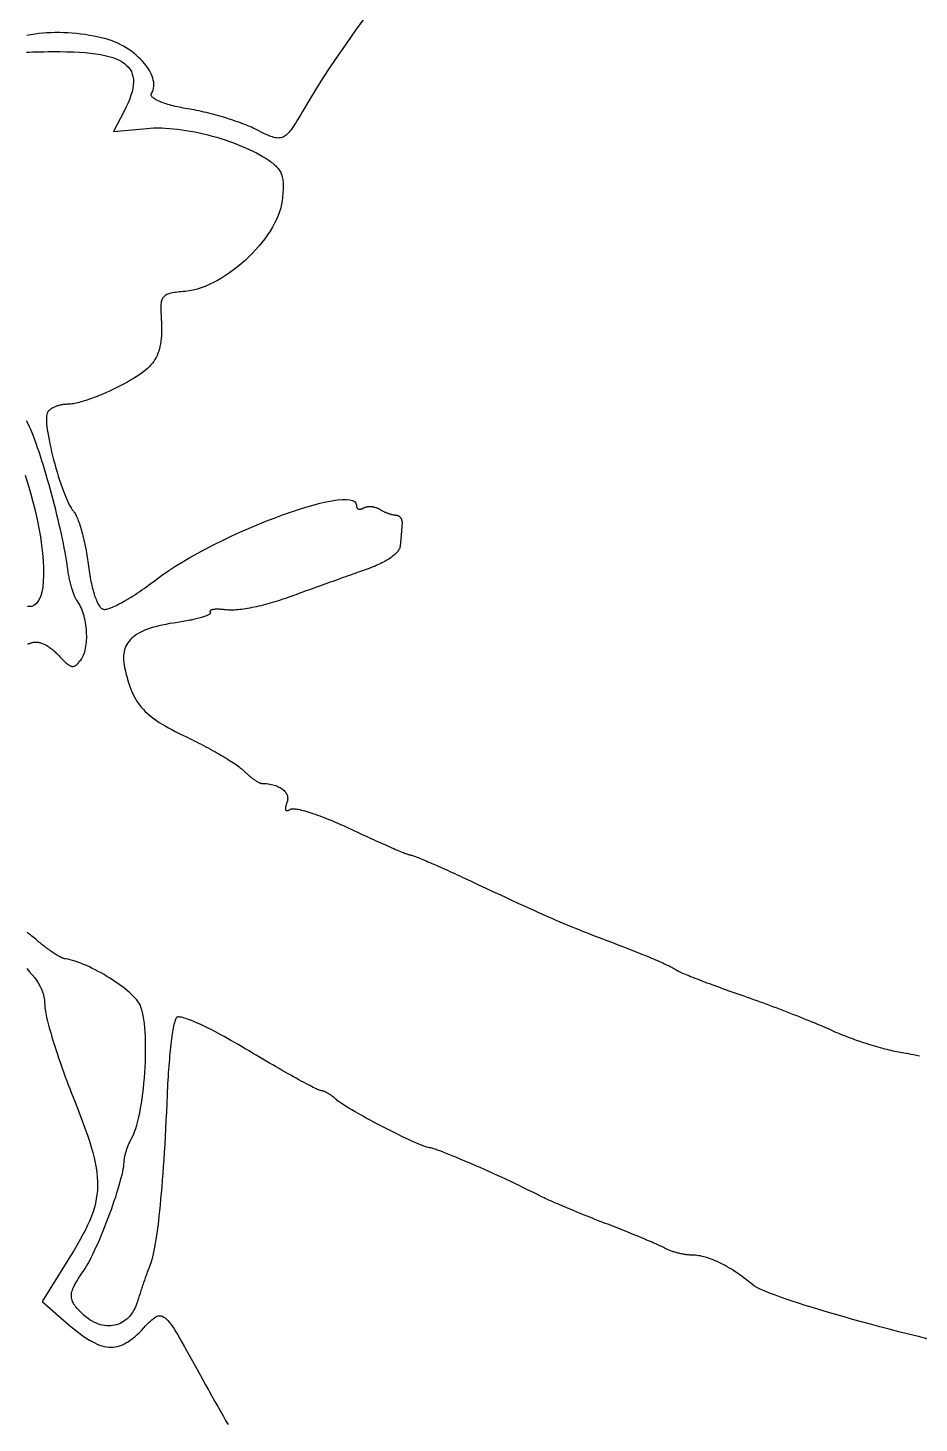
# Model space of a CAD drawing. Extents: x -25 to 25, y -25 to 25.
# Drawn here: x -8.24 to -2.65, y 0.68 to 9.42 of the extents above; entities that cross this region are included whole.
import ezdxf

# ---------------------------------------------------------------- set-up
doc = ezdxf.new("R2010")
doc.units = 0
for name, color, linetype in [('CUT', 1, 'CONTINUOUS'), ('MYON', 7, 'CONTINUOUS'), ('YOUMU', 7, 'CONTINUOUS')]:
    doc.layers.add(name, color=color, linetype=linetype)

msp = doc.modelspace()

# ---------------------------------------------------------------- linework, layer by layer
at = {"layer": 'CUT'}
msp.add_circle((0, 0), 25, dxfattribs=at)
at = {"layer": 'MYON'}
for points in [[(-6.1257, 9.4876), (-6.1834, 9.4079), (-6.2387, 9.3296), (-6.2916, 9.2531), (-6.342, 9.1783), (-6.3898, 9.1053), (-6.4349, 9.0343), (-6.4773, 8.9653), (-6.5169, 8.8985), (-6.5274, 8.8804), (-6.5374, 8.8634), (-6.5469, 8.8476), (-6.5558, 8.8329), (-6.5644, 8.8193), (-6.5726, 8.8068), (-6.5805, 8.7953), (-6.5881, 8.7849), (-6.5955, 8.7755), (-6.6027, 8.767), (-6.6098, 8.7596), (-6.6168, 8.7531), (-6.6239, 8.7476), (-6.6309, 8.743), (-6.6381, 8.7392), (-6.6454, 8.7364), (-6.6529, 8.7344), (-6.6606, 8.7333), (-6.6686, 8.733), (-6.677, 8.7334), (-6.6858, 8.7347), (-6.695, 8.7367), (-6.7047, 8.7395), (-6.7149, 8.7429), (-6.7258, 8.7471), (-6.7372, 8.752), (-6.7494, 8.7575), (-6.7624, 8.7637), (-6.7761, 8.7704), (-6.7907, 8.7778), (-6.8062, 8.7858), (-6.8157, 8.7906), (-6.8257, 8.7954), (-6.8363, 8.8002), (-6.8475, 8.8051), (-6.8591, 8.8101), (-6.8713, 8.815), (-6.8838, 8.8199), (-6.8968, 8.8249), (-6.9101, 8.8298), (-6.9238, 8.8347), (-6.9378, 8.8396), (-6.9521, 8.8444), (-6.9666, 8.8492), (-6.9814, 8.8539), (-6.9963, 8.8586), (-7.0115, 8.8631), (-7.0267, 8.8676), (-7.0421, 8.872), (-7.0575, 8.8763), (-7.073, 8.8805), (-7.0885, 8.8845), (-7.104, 8.8885), (-7.1194, 8.8922), (-7.1347, 8.8959), (-7.15, 8.8993), (-7.1651, 8.9026), (-7.18, 8.9057), (-7.1947, 8.9087), (-7.2092, 8.9114), (-7.2234, 8.9139), (-7.2374, 8.9163), (-7.251, 8.9185), (-7.2644, 8.9209), (-7.2775, 8.9234), (-7.2903, 8.926), (-7.3027, 8.9287), (-7.3149, 8.9315), (-7.3267, 8.9344), (-7.3381, 8.9374), (-7.3491, 8.9404), (-7.3598, 8.9435), (-7.37, 8.9466), (-7.3798, 8.9499), (-7.3891, 8.9531), (-7.398, 8.9564), (-7.4064, 8.9597), (-7.4143, 8.9631), (-7.4217, 8.9665), (-7.4286, 8.9698), (-7.4349, 8.9732), (-7.4407, 8.9766), (-7.4459, 8.98), (-7.4505, 8.9833), (-7.4545, 8.9867), (-7.4579, 8.99), (-7.4606, 8.9933), (-7.4627, 8.9965), (-7.4642, 8.9997), (-7.4649, 9.0028), (-7.4649, 9.0059), (-7.4643, 9.0089), (-7.4628, 9.0118), (-7.4571, 9.0225), (-7.4529, 9.0337), (-7.45, 9.0453), (-7.4484, 9.0573), (-7.4482, 9.0696), (-7.4492, 9.0823), (-7.4515, 9.0952), (-7.4549, 9.1083), (-7.4595, 9.1216), (-7.4652, 9.135), (-7.472, 9.1484), (-7.4797, 9.1619), (-7.4885, 9.1753), (-7.4982, 9.1887), (-7.5088, 9.202), (-7.5203, 9.215), (-7.5325, 9.2279), (-7.5456, 9.2405), (-7.5594, 9.2528), (-7.5739, 9.2648), (-7.589, 9.2763), (-7.6048, 9.2875), (-7.6211, 9.2981), (-7.6379, 9.3081), (-7.6553, 9.3176), (-7.6731, 9.3265), (-7.6913, 9.3346), (-7.7099, 9.3421), (-7.7288, 9.3488), (-7.7479, 9.3546), (-7.7674, 9.3596), (-7.7955, 9.3658), (-7.8234, 9.3714), (-7.8511, 9.3764), (-7.8787, 9.3807), (-7.9061, 9.3844), (-7.9333, 9.3875), (-7.9604, 9.3899), (-7.9872, 9.3918), (-8.0139, 9.393), (-8.0403, 9.3935), (-8.0666, 9.3935), (-8.0927, 9.3928), (-8.1187, 9.3915), (-8.1444, 9.3895), (-8.1699, 9.387), (-8.1953, 9.3838), (-8.2204, 9.3799), (-8.2454, 9.3755)], [(-8.2547, 6.6208), (-8.2373, 6.5656), (-8.221, 6.5098), (-8.2059, 6.4538), (-8.1921, 6.3979), (-8.1797, 6.3424), (-8.1688, 6.2876), (-8.1595, 6.234), (-8.1518, 6.1819), (-8.1459, 6.1315), (-8.1417, 6.0833), (-8.1395, 6.0376), (-8.1393, 5.9947), (-8.1411, 5.955), (-8.1451, 5.9188), (-8.1513, 5.8864), (-8.1598, 5.8583), (-8.1708, 5.8347), (-8.1842, 5.816), (-8.2003, 5.8026), (-8.2041, 5.8005), (-8.2082, 5.7989), (-8.2128, 5.7977), (-8.2176, 5.7969), (-8.2228, 5.7965), (-8.2283, 5.7965), (-8.234, 5.7969), (-8.2401, 5.7976)], [(-8.2454, 3.5281), (-8.2267, 3.5082), (-8.21, 3.489), (-8.1952, 3.4703), (-8.1822, 3.4522), (-8.1709, 3.4345), (-8.1612, 3.4171), (-8.153, 3.4), (-8.1463, 3.3832), (-8.141, 3.3665), (-8.1371, 3.3498), (-8.1343, 3.3332), (-8.1327, 3.3165), (-8.1322, 3.2997), (-8.132, 3.292), (-8.1312, 3.283), (-8.1299, 3.273), (-8.1282, 3.2618), (-8.126, 3.2496), (-8.1233, 3.2364), (-8.1202, 3.2222), (-8.1166, 3.2071), (-8.1127, 3.1911), (-8.1083, 3.1743), (-8.1035, 3.1567), (-8.0984, 3.1383), (-8.0929, 3.1192), (-8.0871, 3.0994), (-8.0809, 3.079), (-8.0744, 3.0581), (-8.0675, 3.0365), (-8.0604, 3.0145), (-8.053, 2.992), (-8.0453, 2.9691), (-8.0374, 2.9458), (-8.0292, 2.9222), (-8.0207, 2.8983), (-8.0121, 2.8741), (-8.0032, 2.8498), (-7.9942, 2.8252), (-7.985, 2.8006), (-7.9756, 2.7759), (-7.966, 2.7511), (-7.9563, 2.7263), (-7.9465, 2.7016), (-7.9274, 2.6535), (-7.9097, 2.6079), (-7.8932, 2.5644), (-7.8781, 2.523), (-7.8643, 2.4836), (-7.8518, 2.4459), (-7.8407, 2.4099), (-7.831, 2.3755), (-7.8225, 2.3424), (-7.8155, 2.3106), (-7.8098, 2.28), (-7.8055, 2.2503), (-7.8025, 2.2214), (-7.801, 2.1933), (-7.8008, 2.1657), (-7.8021, 2.1386), (-7.8047, 2.1118), (-7.8088, 2.0851), (-7.8143, 2.0585), (-7.8211, 2.0317), (-7.8295, 2.0047), (-7.8392, 1.9773), (-7.8504, 1.9494), (-7.8631, 1.9209), (-7.8772, 1.8915), (-7.8927, 1.8612), (-7.9098, 1.8298), (-7.9283, 1.7973), (-7.9482, 1.7633), (-7.9697, 1.7279), (-7.9927, 1.6909), (-8.1489, 1.4414), (-7.9786, 1.2949), (-7.9587, 1.278), (-7.9394, 1.2623), (-7.9207, 1.2476), (-7.9025, 1.234), (-7.8849, 1.2215), (-7.8678, 1.2101), (-7.8512, 1.1998), (-7.8349, 1.1906), (-7.8191, 1.1825), (-7.8037, 1.1755), (-7.7886, 1.1695), (-7.7739, 1.1646), (-7.7594, 1.1609), (-7.7451, 1.1582), (-7.7311, 1.1565), (-7.7173, 1.156), (-7.7036, 1.1565), (-7.69, 1.1582), (-7.6765, 1.1609), (-7.6631, 1.1646), (-7.6498, 1.1695), (-7.6364, 1.1754), (-7.623, 1.1824), (-7.6095, 1.1904), (-7.5959, 1.1996), (-7.5822, 1.2098), (-7.5684, 1.221), (-7.5543, 1.2334), (-7.5401, 1.2468), (-7.5255, 1.2612), (-7.5107, 1.2767), (-7.4996, 1.2887), (-7.4891, 1.2998), (-7.4792, 1.3099), (-7.4699, 1.3192), (-7.461, 1.3274), (-7.4526, 1.3346), (-7.4445, 1.3407), (-7.4367, 1.3457), (-7.4291, 1.3495), (-7.4217, 1.3521), (-7.4143, 1.3534), (-7.407, 1.3534), (-7.3997, 1.352), (-7.3923, 1.3492), (-7.3847, 1.3449), (-7.3768, 1.3391), (-7.3687, 1.3318), (-7.3603, 1.3228), (-7.3514, 1.3122), (-7.3421, 1.2999), (-7.3322, 1.2859), (-7.3217, 1.2701), (-7.3106, 1.2524), (-7.2987, 1.2328), (-7.286, 1.2113), (-7.2725, 1.1879), (-7.258, 1.1624), (-7.2425, 1.1348), (-7.2261, 1.1051), (-7.2084, 1.0732), (-7.1897, 1.0391), (-7.1671, 0.9982), (-7.1453, 0.9588), (-7.1243, 0.9209), (-7.1041, 0.8846), (-7.0846, 0.8498), (-7.0659, 0.8164), (-7.048, 0.7845), (-7.0307, 0.754), (-7.0142, 0.7249), (-6.9983, 0.6972), (-6.9831, 0.6708)]]:
    msp.add_lwpolyline(points, dxfattribs=at)
at = {"layer": 'YOUMU'}
for points in [[(-8.246, 9.2709), (-8.2267, 9.2719), (-8.2061, 9.2726), (-8.1841, 9.2732), (-8.1607, 9.2737), (-8.1357, 9.274), (-8.1091, 9.2743), (-8.0808, 9.2745), (-8.0359, 9.2745), (-7.9933, 9.2739), (-7.9529, 9.2726), (-7.9146, 9.2706), (-7.8785, 9.2679), (-7.8446, 9.2646), (-7.8127, 9.2605), (-7.783, 9.2557), (-7.7554, 9.2501), (-7.7298, 9.2437), (-7.7063, 9.2366), (-7.6848, 9.2286), (-7.6653, 9.2198), (-7.6478, 9.2102), (-7.6322, 9.1997), (-7.6186, 9.1884), (-7.6069, 9.1762), (-7.5972, 9.163), (-7.5893, 9.149), (-7.5832, 9.134), (-7.579, 9.118), (-7.5767, 9.1011), (-7.5761, 9.0831), (-7.5773, 9.0642), (-7.5803, 9.0443), (-7.5851, 9.0233), (-7.5915, 9.0012), (-7.5997, 8.9781), (-7.6095, 8.9539), (-7.621, 8.9286), (-7.6342, 8.9021), (-7.7009, 8.7731), (-7.4925, 8.7935), (-7.4708, 8.7952), (-7.4482, 8.7963), (-7.4249, 8.7966), (-7.4008, 8.7962), (-7.3762, 8.7952), (-7.351, 8.7935), (-7.3252, 8.7912), (-7.299, 8.7882), (-7.2725, 8.7847), (-7.2456, 8.7806), (-7.2185, 8.776), (-7.1912, 8.7708), (-7.1638, 8.7651), (-7.1363, 8.7588), (-7.1089, 8.7521), (-7.0815, 8.7449), (-7.0543, 8.7373), (-7.0273, 8.7292), (-7.0006, 8.7207), (-6.9742, 8.7117), (-6.9483, 8.7024), (-6.9228, 8.6928), (-6.8979, 8.6827), (-6.8735, 8.6724), (-6.8499, 8.6617), (-6.8269, 8.6507), (-6.8048, 8.6394), (-6.7835, 8.6279), (-6.7632, 8.6161), (-6.7439, 8.6041), (-6.7256, 8.5919), (-6.7176, 8.5861), (-6.71, 8.5805), (-6.7028, 8.5749), (-6.696, 8.5694), (-6.6897, 8.5639), (-6.6838, 8.5584), (-6.6782, 8.5528), (-6.6731, 8.5471), (-6.6683, 8.5414), (-6.6639, 8.5356), (-6.6599, 8.5296), (-6.6563, 8.5234), (-6.653, 8.5171), (-6.65, 8.5105), (-6.6474, 8.5037), (-6.645, 8.4966), (-6.6431, 8.4892), (-6.6414, 8.4816), (-6.64, 8.4735), (-6.6389, 8.4651), (-6.6381, 8.4563), (-6.6376, 8.4471), (-6.6373, 8.4375), (-6.6373, 8.4273), (-6.6375, 8.4167), (-6.638, 8.4056), (-6.6388, 8.3939), (-6.6397, 8.3816), (-6.6409, 8.3688), (-6.6423, 8.3553), (-6.6438, 8.3412), (-6.6474, 8.3181), (-6.6528, 8.2947), (-6.66, 8.2709), (-6.6689, 8.2469), (-6.6793, 8.2227), (-6.6912, 8.1984), (-6.7046, 8.174), (-6.7194, 8.1497), (-6.7354, 8.1255), (-6.7526, 8.1015), (-6.7709, 8.0777), (-6.7903, 8.0543), (-6.8106, 8.0313), (-6.8318, 8.0088), (-6.8538, 7.9868), (-6.8765, 7.9655), (-6.8999, 7.9448), (-6.9238, 7.925), (-6.9482, 7.906), (-6.9731, 7.888), (-6.9982, 7.8709), (-7.0236, 7.855), (-7.0491, 7.8402), (-7.0748, 7.8266), (-7.1004, 7.8143), (-7.126, 7.8034), (-7.1514, 7.794), (-7.1766, 7.786), (-7.2015, 7.7797), (-7.226, 7.7751), (-7.25, 7.7722), (-7.2639, 7.771), (-7.277, 7.7698), (-7.2892, 7.7685), (-7.3007, 7.7672), (-7.3114, 7.7658), (-7.3214, 7.7642), (-7.3307, 7.7626), (-7.3393, 7.7608), (-7.3473, 7.7588), (-7.3546, 7.7566), (-7.3613, 7.7542), (-7.3674, 7.7515), (-7.3729, 7.7486), (-7.378, 7.7454), (-7.3824, 7.7418), (-7.3864, 7.738), (-7.39, 7.7337), (-7.393, 7.7291), (-7.3957, 7.7241), (-7.3979, 7.7187), (-7.3998, 7.7128), (-7.4013, 7.7064), (-7.4025, 7.6996), (-7.4034, 7.6922), (-7.404, 7.6843), (-7.4043, 7.6759), (-7.4044, 7.6668), (-7.4043, 7.6572), (-7.404, 7.6469), (-7.4035, 7.6359), (-7.4029, 7.6243), (-7.4016, 7.6001), (-7.4007, 7.577), (-7.4001, 7.555), (-7.4, 7.534), (-7.4004, 7.514), (-7.4012, 7.495), (-7.4025, 7.4768), (-7.4043, 7.4595), (-7.4066, 7.443), (-7.4096, 7.4272), (-7.4132, 7.4122), (-7.4174, 7.3977), (-7.4222, 7.3839), (-7.4278, 7.3706), (-7.4341, 7.3579), (-7.4411, 7.3455), (-7.4489, 7.3336), (-7.4576, 7.322), (-7.467, 7.3108), (-7.4774, 7.2997), (-7.4886, 7.2889), (-7.5007, 7.2783), (-7.5138, 7.2677), (-7.5278, 7.2572), (-7.5429, 7.2467), (-7.559, 7.2362), (-7.5761, 7.2256), (-7.5944, 7.2148), (-7.6137, 7.2038), (-7.6342, 7.1927), (-7.6559, 7.1812), (-7.6678, 7.175), (-7.68, 7.1689), (-7.6922, 7.1629), (-7.7045, 7.157), (-7.7169, 7.1512), (-7.7294, 7.1455), (-7.7418, 7.1399), (-7.7543, 7.1344), (-7.7668, 7.1291), (-7.7792, 7.124), (-7.7915, 7.119), (-7.8037, 7.1141), (-7.8159, 7.1095), (-7.8278, 7.105), (-7.8397, 7.1007), (-7.8513, 7.0966), (-7.8627, 7.0927), (-7.8739, 7.089), (-7.8848, 7.0856), (-7.8955, 7.0823), (-7.9058, 7.0793), (-7.9159, 7.0766), (-7.9255, 7.0741), (-7.9348, 7.0719), (-7.9437, 7.0699), (-7.9522, 7.0682), (-7.9602, 7.0668), (-7.9678, 7.0657), (-7.9749, 7.0649), (-7.9814, 7.0644), (-7.9875, 7.0643), (-7.9932, 7.0642), (-7.9989, 7.064), (-8.0046, 7.0636), (-8.0103, 7.0631), (-8.0159, 7.0624), (-8.0215, 7.0616), (-8.027, 7.0607), (-8.0325, 7.0596), (-8.0378, 7.0584), (-8.0431, 7.0571), (-8.0482, 7.0556), (-8.0533, 7.0541), (-8.0582, 7.0524), (-8.0631, 7.0507), (-8.0677, 7.0488), (-8.0723, 7.0468), (-8.0767, 7.0448), (-8.0809, 7.0426), (-8.0849, 7.0404), (-8.0888, 7.0381), (-8.0925, 7.0357), (-8.096, 7.0332), (-8.0992, 7.0307), (-8.1023, 7.0281), (-8.1051, 7.0254), (-8.1077, 7.0227), (-8.11, 7.0199), (-8.1121, 7.017), (-8.114, 7.0142), (-8.1155, 7.0112), (-8.1168, 7.0083), (-8.1192, 6.9996), (-8.1207, 6.9887), (-8.1214, 6.9757), (-8.1212, 6.9609), (-8.1202, 6.9444), (-8.1185, 6.9262), (-8.1161, 6.9066), (-8.1131, 6.8858), (-8.1094, 6.8638), (-8.1051, 6.8408), (-8.1003, 6.8169), (-8.095, 6.7924), (-8.0893, 6.7673), (-8.0831, 6.7419), (-8.0765, 6.7162), (-8.0696, 6.6904), (-8.0624, 6.6646), (-8.0549, 6.6391), (-8.0472, 6.6139), (-8.0393, 6.5893), (-8.0313, 6.5653), (-8.0232, 6.5421), (-8.015, 6.5198), (-8.0068, 6.4987), (-7.9986, 6.4788), (-7.9905, 6.4603), (-7.9825, 6.4434), (-7.9746, 6.4281), (-7.9669, 6.4148), (-7.9594, 6.4034), (-7.9522, 6.3942), (-7.9489, 6.3901), (-7.9457, 6.3855), (-7.9423, 6.3801), (-7.939, 6.3742), (-7.9356, 6.3676), (-7.9322, 6.3605), (-7.9288, 6.3529), (-7.9254, 6.3447), (-7.922, 6.336), (-7.9186, 6.3268), (-7.9152, 6.3172), (-7.9119, 6.3071), (-7.9085, 6.2967), (-7.9052, 6.2858), (-7.9019, 6.2746), (-7.8987, 6.263), (-7.8956, 6.2512), (-7.8925, 6.239), (-7.8894, 6.2265), (-7.8865, 6.2139), (-7.8836, 6.2009), (-7.8808, 6.1878), (-7.8781, 6.1745), (-7.8754, 6.1611), (-7.8729, 6.1475), (-7.8705, 6.1339), (-7.8683, 6.1201), (-7.8661, 6.1063), (-7.8641, 6.0924), (-7.8622, 6.0785), (-7.8605, 6.0646), (-7.8586, 6.0497), (-7.8566, 6.035), (-7.8545, 6.0206), (-7.8523, 6.0065), (-7.85, 5.9927), (-7.8476, 5.9792), (-7.8451, 5.9661), (-7.8426, 5.9533), (-7.8399, 5.9409), (-7.8371, 5.9288), (-7.8343, 5.9171), (-7.8314, 5.9058), (-7.8285, 5.8949), (-7.8254, 5.8844), (-7.8223, 5.8743), (-7.8192, 5.8647), (-7.816, 5.8555), (-7.8127, 5.8468), (-7.8094, 5.8385), (-7.806, 5.8308), (-7.8027, 5.8235), (-7.7992, 5.8167), (-7.7958, 5.8105), (-7.7923, 5.8048), (-7.7888, 5.7996), (-7.7852, 5.795), (-7.7817, 5.7909), (-7.7781, 5.7874), (-7.7745, 5.7845), (-7.771, 5.7822), (-7.7674, 5.7806), (-7.7638, 5.7796), (-7.7594, 5.7792), (-7.7544, 5.7794), (-7.7488, 5.7801), (-7.7425, 5.7814), (-7.7357, 5.7832), (-7.7283, 5.7855), (-7.7203, 5.7883), (-7.7118, 5.7916), (-7.7028, 5.7954), (-7.6933, 5.7997), (-7.6833, 5.8044), (-7.673, 5.8095), (-7.6622, 5.8151), (-7.651, 5.8211), (-7.6395, 5.8275), (-7.6276, 5.8342), (-7.6154, 5.8414), (-7.6029, 5.8489), (-7.5901, 5.8567), (-7.5771, 5.8649), (-7.5638, 5.8735), (-7.5504, 5.8823), (-7.5368, 5.8914), (-7.523, 5.9008), (-7.5091, 5.9105), (-7.4951, 5.9204), (-7.481, 5.9306), (-7.4668, 5.941), (-7.4526, 5.9517), (-7.4384, 5.9625), (-7.4005, 5.9906), (-7.3597, 6.0188), (-7.3163, 6.0471), (-7.2705, 6.0753), (-7.2227, 6.1034), (-7.1732, 6.1311), (-7.1221, 6.1585), (-7.0699, 6.1854), (-7.0167, 6.2118), (-6.9628, 6.2374), (-6.9086, 6.2622), (-6.8543, 6.2862), (-6.8002, 6.3091), (-6.7465, 6.331), (-6.6937, 6.3516), (-6.6418, 6.3709), (-6.5913, 6.3888), (-6.5423, 6.4052), (-6.4952, 6.4199), (-6.4503, 6.4329), (-6.4078, 6.444), (-6.3681, 6.4533), (-6.3313, 6.4604), (-6.2978, 6.4655), (-6.2678, 6.4682), (-6.2417, 6.4686), (-6.2197, 6.4666), (-6.2022, 6.4619), (-6.1892, 6.4546), (-6.1813, 6.4445), (-6.1786, 6.4316), (-6.1785, 6.4293), (-6.1783, 6.427), (-6.178, 6.4249), (-6.1776, 6.4229), (-6.1771, 6.421), (-6.1764, 6.4193), (-6.1757, 6.4176), (-6.1748, 6.4161), (-6.1739, 6.4146), (-6.1728, 6.4133), (-6.1717, 6.4121), (-6.1704, 6.411), (-6.1691, 6.4101), (-6.1677, 6.4092), (-6.1662, 6.4085), (-6.1646, 6.4079), (-6.163, 6.4074), (-6.1613, 6.4071), (-6.1595, 6.4069), (-6.1576, 6.4068), (-6.1557, 6.4068), (-6.1537, 6.407), (-6.1517, 6.4073), (-6.1496, 6.4078), (-6.1475, 6.4083), (-6.1453, 6.409), (-6.1431, 6.4099), (-6.1408, 6.4109), (-6.1385, 6.412), (-6.1361, 6.4132), (-6.1338, 6.4146), (-6.1313, 6.4161), (-6.1288, 6.4174), (-6.1261, 6.4185), (-6.1233, 6.4196), (-6.1204, 6.4206), (-6.1174, 6.4214), (-6.1143, 6.4221), (-6.1112, 6.4227), (-6.1079, 6.4232), (-6.1046, 6.4236), (-6.1013, 6.4239), (-6.0979, 6.424), (-6.0944, 6.4241), (-6.091, 6.424), (-6.0874, 6.4239), (-6.0839, 6.4236), (-6.0804, 6.4232), (-6.0768, 6.4227), (-6.0732, 6.4221), (-6.0697, 6.4214), (-6.0661, 6.4206), (-6.0626, 6.4197), (-6.0591, 6.4187), (-6.0557, 6.4175), (-6.0522, 6.4163), (-6.0489, 6.415), (-6.0455, 6.4135), (-6.0423, 6.412), (-6.0391, 6.4104), (-6.036, 6.4086), (-6.033, 6.4068), (-6.0299, 6.4049), (-6.0268, 6.403), (-6.0236, 6.4012), (-6.0204, 6.3994), (-6.0171, 6.3976), (-6.0137, 6.3959), (-6.0103, 6.3942), (-6.0068, 6.3925), (-6.0033, 6.3909), (-5.9998, 6.3893), (-5.9963, 6.3877), (-5.9927, 6.3863), (-5.9891, 6.3848), (-5.9856, 6.3834), (-5.982, 6.3821), (-5.9785, 6.3808), (-5.975, 6.3796), (-5.9715, 6.3785), (-5.968, 6.3774), (-5.9646, 6.3764), (-5.9613, 6.3754), (-5.958, 6.3746), (-5.9548, 6.3738), (-5.9516, 6.3731), (-5.9485, 6.3724), (-5.9456, 6.3719), (-5.9427, 6.3714), (-5.9399, 6.3711), (-5.9372, 6.3708), (-5.9346, 6.3706), (-5.9322, 6.3705), (-5.9298, 6.3704), (-5.9275, 6.3701), (-5.9252, 6.3697), (-5.923, 6.3691), (-5.9208, 6.3684), (-5.9187, 6.3676), (-5.9166, 6.3666), (-5.9146, 6.3655), (-5.9127, 6.3643), (-5.9108, 6.3629), (-5.909, 6.3615), (-5.9073, 6.3599), (-5.9056, 6.3582), (-5.9041, 6.3564), (-5.9026, 6.3545), (-5.9011, 6.3526), (-5.8998, 6.3505), (-5.8986, 6.3483), (-5.8974, 6.346), (-5.8964, 6.3437), (-5.8954, 6.3413), (-5.8946, 6.3388), (-5.8938, 6.3363), (-5.8932, 6.3336), (-5.8926, 6.331), (-5.8922, 6.3282), (-5.8919, 6.3254), (-5.8917, 6.3226), (-5.8916, 6.3197), (-5.8917, 6.3168), (-5.8918, 6.3138), (-5.8921, 6.3108), (-5.8924, 6.3075), (-5.8926, 6.3041), (-5.8929, 6.3005), (-5.8932, 6.2968), (-5.8936, 6.293), (-5.8939, 6.289), (-5.8942, 6.2849), (-5.8946, 6.2806), (-5.895, 6.2763), (-5.8953, 6.2719), (-5.8957, 6.2674), (-5.8961, 6.2629), (-5.8965, 6.2583), (-5.8969, 6.2536), (-5.8973, 6.2489), (-5.8977, 6.2441), (-5.8981, 6.2394), (-5.8986, 6.2346), (-5.899, 6.2298), (-5.8994, 6.225), (-5.8998, 6.2202), (-5.9002, 6.2155), (-5.9007, 6.2107), (-5.9011, 6.2061), (-5.9015, 6.2014), (-5.9019, 6.1969), (-5.9023, 6.1924), (-5.9027, 6.188), (-5.9031, 6.1836), (-5.9035, 6.1794), (-5.9042, 6.1745), (-5.9053, 6.1696), (-5.9069, 6.1647), (-5.9089, 6.1597), (-5.9114, 6.1547), (-5.9143, 6.1498), (-5.9177, 6.1448), (-5.9215, 6.1398), (-5.9257, 6.1347), (-5.9304, 6.1297), (-5.9355, 6.1247), (-5.941, 6.1197), (-5.947, 6.1147), (-5.9534, 6.1096), (-5.9601, 6.1046), (-5.9673, 6.0996), (-5.975, 6.0946), (-5.983, 6.0897), (-5.9914, 6.0847), (-6.0002, 6.0798), (-6.0095, 6.0748), (-6.0191, 6.0699), (-6.0291, 6.065), (-6.0395, 6.0602), (-6.0503, 6.0553), (-6.0615, 6.0505), (-6.073, 6.0457), (-6.085, 6.041), (-6.0973, 6.0363), (-6.11, 6.0316), (-6.123, 6.027), (-6.1346, 6.0229), (-6.1468, 6.0186), (-6.1596, 6.0142), (-6.1728, 6.0095), (-6.1866, 6.0046), (-6.2007, 5.9996), (-6.2154, 5.9945), (-6.2303, 5.9892), (-6.2457, 5.9837), (-6.2613, 5.9781), (-6.2772, 5.9725), (-6.2934, 5.9667), (-6.3098, 5.9609), (-6.3264, 5.9549), (-6.3431, 5.949), (-6.3599, 5.9429), (-6.3768, 5.9369), (-6.3937, 5.9308), (-6.4106, 5.9247), (-6.4276, 5.9186), (-6.4444, 5.9126), (-6.4612, 5.9065), (-6.4779, 5.9005), (-6.4943, 5.8945), (-6.5106, 5.8886), (-6.5267, 5.8828), (-6.5425, 5.8771), (-6.558, 5.8714), (-6.5732, 5.8659), (-6.588, 5.8605), (-6.6024, 5.8552), (-6.6167, 5.8501), (-6.6312, 5.8451), (-6.6457, 5.8402), (-6.6604, 5.8354), (-6.6751, 5.8308), (-6.6899, 5.8263), (-6.7047, 5.8219), (-6.7195, 5.8177), (-6.7342, 5.8137), (-6.7489, 5.8098), (-6.7634, 5.8061), (-6.7779, 5.8025), (-6.7922, 5.7992), (-6.8063, 5.796), (-6.8202, 5.793), (-6.8338, 5.7902), (-6.8473, 5.7876), (-6.8604, 5.7852), (-6.8732, 5.783), (-6.8856, 5.7811), (-6.8977, 5.7794), (-6.9094, 5.7778), (-6.9207, 5.7766), (-6.9315, 5.7756), (-6.9418, 5.7748), (-6.9516, 5.7743), (-6.9609, 5.774), (-6.9696, 5.774), (-6.9777, 5.7742), (-6.9852, 5.7748), (-6.9921, 5.7756), (-6.9985, 5.7765), (-7.0049, 5.7773), (-7.011, 5.778), (-7.0171, 5.7786), (-7.0229, 5.7791), (-7.0286, 5.7795), (-7.0341, 5.7798), (-7.0394, 5.7801), (-7.0446, 5.7802), (-7.0495, 5.7802), (-7.0542, 5.7801), (-7.0588, 5.78), (-7.0631, 5.7797), (-7.0671, 5.7794), (-7.071, 5.779), (-7.0746, 5.7785), (-7.0779, 5.7779), (-7.081, 5.7772), (-7.0838, 5.7764), (-7.0864, 5.7756), (-7.0887, 5.7747), (-7.0907, 5.7737), (-7.0924, 5.7726), (-7.0938, 5.7714), (-7.0949, 5.7702), (-7.0957, 5.7688), (-7.0961, 5.7674), (-7.0963, 5.766), (-7.0961, 5.7644), (-7.0955, 5.7628), (-7.0946, 5.7611), (-7.0939, 5.7593), (-7.0938, 5.7575), (-7.0943, 5.7556), (-7.0954, 5.7537), (-7.0971, 5.7517), (-7.0993, 5.7497), (-7.1021, 5.7476), (-7.1055, 5.7455), (-7.1094, 5.7434), (-7.1138, 5.7412), (-7.1187, 5.739), (-7.1241, 5.7368), (-7.13, 5.7346), (-7.1363, 5.7324), (-7.1431, 5.7302), (-7.1503, 5.7279), (-7.1579, 5.7257), (-7.1659, 5.7235), (-7.1743, 5.7213), (-7.183, 5.7191), (-7.1922, 5.717), (-7.2016, 5.7148), (-7.2114, 5.7127), (-7.2215, 5.7107), (-7.2319, 5.7087), (-7.2426, 5.7067), (-7.2536, 5.7048), (-7.2648, 5.7029), (-7.2762, 5.7011), (-7.2879, 5.6993), (-7.2998, 5.6976), (-7.3256, 5.6939), (-7.3503, 5.6898), (-7.3739, 5.6855), (-7.3964, 5.6809), (-7.4179, 5.6759), (-7.4383, 5.6707), (-7.4577, 5.6651), (-7.476, 5.6593), (-7.4932, 5.653), (-7.5095, 5.6465), (-7.5247, 5.6395), (-7.539, 5.6323), (-7.5522, 5.6246), (-7.5644, 5.6166), (-7.5757, 5.6082), (-7.586, 5.5994), (-7.5954, 5.5902), (-7.6038, 5.5805), (-7.6113, 5.5705), (-7.6178, 5.56), (-7.6234, 5.5491), (-7.6281, 5.5378), (-7.632, 5.526), (-7.6349, 5.5138), (-7.6369, 5.5011), (-7.6381, 5.4879), (-7.6384, 5.4742), (-7.6379, 5.46), (-7.6365, 5.4454), (-7.6343, 5.4302), (-7.6312, 5.4145), (-7.6263, 5.3926), (-7.6213, 5.3716), (-7.6161, 5.3516), (-7.6106, 5.3323), (-7.6049, 5.3139), (-7.5989, 5.2962), (-7.5925, 5.2793), (-7.5858, 5.263), (-7.5787, 5.2474), (-7.5711, 5.2323), (-7.563, 5.2178), (-7.5544, 5.2038), (-7.5452, 5.1903), (-7.5354, 5.1772), (-7.525, 5.1645), (-7.5139, 5.1521), (-7.5021, 5.14), (-7.4895, 5.1282), (-7.4761, 5.1166), (-7.4619, 5.1051), (-7.4468, 5.0938), (-7.4308, 5.0825), (-7.4138, 5.0713), (-7.3959, 5.0601), (-7.3769, 5.0488), (-7.3569, 5.0375), (-7.3358, 5.026), (-7.3135, 5.0143), (-7.2901, 5.0025), (-7.2654, 4.9903), (-7.2395, 4.9779), (-7.2248, 4.9708), (-7.21, 4.9636), (-7.1952, 4.9564), (-7.1805, 4.949), (-7.1658, 4.9415), (-7.1512, 4.934), (-7.1367, 4.9264), (-7.1223, 4.9188), (-7.108, 4.9112), (-7.094, 4.9035), (-7.0801, 4.8959), (-7.0665, 4.8883), (-7.0532, 4.8807), (-7.0401, 4.8732), (-7.0273, 4.8658), (-7.0148, 4.8584), (-7.0027, 4.8512), (-6.991, 4.844), (-6.9797, 4.837), (-6.9688, 4.8301), (-6.9583, 4.8234), (-6.9483, 4.8169), (-6.9389, 4.8105), (-6.9299, 4.8043), (-6.9216, 4.7984), (-6.9138, 4.7927), (-6.9066, 4.7872), (-6.9, 4.782), (-6.8941, 4.7771), (-6.8888, 4.7725), (-6.8843, 4.7681), (-6.8801, 4.764), (-6.8759, 4.7599), (-6.8716, 4.7558), (-6.8673, 4.7519), (-6.863, 4.748), (-6.8587, 4.7441), (-6.8544, 4.7404), (-6.8501, 4.7367), (-6.8458, 4.7332), (-6.8416, 4.7297), (-6.8374, 4.7263), (-6.8332, 4.7231), (-6.8291, 4.7199), (-6.825, 4.7169), (-6.821, 4.714), (-6.817, 4.7112), (-6.8132, 4.7086), (-6.8094, 4.7061), (-6.8058, 4.7038), (-6.8022, 4.7016), (-6.7988, 4.6995), (-6.7954, 4.6977), (-6.7922, 4.696), (-6.7892, 4.6945), (-6.7863, 4.6931), (-6.7835, 4.692), (-6.7809, 4.691), (-6.7785, 4.6902), (-6.7762, 4.6897), (-6.7741, 4.6893), (-6.7722, 4.6892), (-6.7615, 4.6889), (-6.751, 4.6882), (-6.7409, 4.6872), (-6.731, 4.686), (-6.7214, 4.6844), (-6.7121, 4.6825), (-6.7032, 4.6804), (-6.6946, 4.678), (-6.6863, 4.6754), (-6.6784, 4.6725), (-6.6708, 4.6693), (-6.6637, 4.6659), (-6.6569, 4.6623), (-6.6505, 4.6585), (-6.6446, 4.6544), (-6.639, 4.6502), (-6.6339, 4.6458), (-6.6293, 4.6411), (-6.625, 4.6363), (-6.6213, 4.6314), (-6.618, 4.6263), (-6.6153, 4.621), (-6.613, 4.6156), (-6.6112, 4.61), (-6.61, 4.6043), (-6.6093, 4.5985), (-6.6091, 4.5926), (-6.6095, 4.5866), (-6.6105, 4.5805), (-6.612, 4.5743), (-6.6141, 4.5681), (-6.6158, 4.5636), (-6.6173, 4.5594), (-6.6186, 4.5554), (-6.6198, 4.5515), (-6.6208, 4.5479), (-6.6216, 4.5445), (-6.6223, 4.5413), (-6.6229, 4.5383), (-6.6232, 4.5355), (-6.6235, 4.5329), (-6.6235, 4.5305), (-6.6234, 4.5283), (-6.6231, 4.5264), (-6.6227, 4.5246), (-6.6221, 4.5231), (-6.6214, 4.5217), (-6.6205, 4.5206), (-6.6194, 4.5197), (-6.6182, 4.519), (-6.6168, 4.5185), (-6.6153, 4.5182), (-6.6136, 4.5181), (-6.6117, 4.5182), (-6.6097, 4.5186), (-6.6075, 4.5192), (-6.6052, 4.5199), (-6.6027, 4.5209), (-6.6001, 4.5221), (-6.5973, 4.5236), (-6.5944, 4.5252), (-6.5913, 4.5271), (-6.5882, 4.5285), (-6.5841, 4.5295), (-6.5793, 4.53), (-6.5736, 4.5301), (-6.5671, 4.5298), (-6.5598, 4.529), (-6.5518, 4.5278), (-6.5431, 4.5263), (-6.5337, 4.5243), (-6.5236, 4.522), (-6.5129, 4.5192), (-6.5016, 4.5162), (-6.4897, 4.5127), (-6.4773, 4.5089), (-6.4643, 4.5048), (-6.4508, 4.5003), (-6.4369, 4.4956), (-6.4225, 4.4905), (-6.4077, 4.4851), (-6.3925, 4.4794), (-6.3769, 4.4734), (-6.361, 4.4672), (-6.3448, 4.4607), (-6.3283, 4.4539), (-6.3115, 4.4469), (-6.2945, 4.4396), (-6.2774, 4.4321), (-6.26, 4.4244), (-6.2425, 4.4165), (-6.2249, 4.4083), (-6.2072, 4.4), (-6.1895, 4.3916), (-6.1719, 4.3834), (-6.1546, 4.3752), (-6.1374, 4.3672), (-6.1205, 4.3593), (-6.1038, 4.3516), (-6.0874, 4.3441), (-6.0713, 4.3367), (-6.0555, 4.3295), (-6.0401, 4.3225), (-6.0251, 4.3158), (-6.0105, 4.3092), (-5.9963, 4.3029), (-5.9826, 4.2968), (-5.9693, 4.291), (-5.9566, 4.2855), (-5.9444, 4.2802), (-5.9327, 4.2752), (-5.9217, 4.2705), (-5.9112, 4.2661), (-5.9014, 4.2621), (-5.8923, 4.2584), (-5.8838, 4.255), (-5.8761, 4.252), (-5.8691, 4.2493), (-5.8629, 4.247), (-5.8574, 4.2451), (-5.8528, 4.2436), (-5.849, 4.2426), (-5.8461, 4.2419), (-5.844, 4.2417), (-5.8421, 4.2415), (-5.8393, 4.2409), (-5.8357, 4.24), (-5.8314, 4.2387), (-5.8264, 4.237), (-5.8206, 4.235), (-5.8142, 4.2326), (-5.8071, 4.2299), (-5.7994, 4.2269), (-5.791, 4.2237), (-5.7821, 4.2201), (-5.7726, 4.2162), (-5.7625, 4.212), (-5.752, 4.2076), (-5.7409, 4.203), (-5.7294, 4.198), (-5.7174, 4.1929), (-5.7049, 4.1875), (-5.6921, 4.1819), (-5.6789, 4.1761), (-5.6653, 4.1701), (-5.6514, 4.1639), (-5.6372, 4.1576), (-5.6227, 4.151), (-5.6079, 4.1444), (-5.5929, 4.1375), (-5.5776, 4.1306), (-5.5622, 4.1235), (-5.5466, 4.1163), (-5.5308, 4.1089), (-5.5149, 4.1015), (-5.4629, 4.0772), (-5.4135, 4.0541), (-5.3666, 4.0323), (-5.3222, 4.0116), (-5.28, 3.992), (-5.2399, 3.9734), (-5.2018, 3.9558), (-5.1656, 3.9392), (-5.1312, 3.9234), (-5.0983, 3.9085), (-5.0669, 3.8942), (-5.0368, 3.8807), (-5.008, 3.8678), (-4.9802, 3.8556), (-4.9534, 3.8438), (-4.9273, 3.8325), (-4.902, 3.8216), (-4.8771, 3.811), (-4.8527, 3.8008), (-4.8286, 3.7908), (-4.8046, 3.7809), (-4.7806, 3.7712), (-4.7565, 3.7616), (-4.7321, 3.7519), (-4.7074, 3.7422), (-4.6821, 3.7324), (-4.6562, 3.7224), (-4.6295, 3.7122), (-4.6018, 3.7017), (-4.5731, 3.6909), (-4.5433, 3.6797), (-4.5266, 3.6734), (-4.5101, 3.6671), (-4.4936, 3.6608), (-4.4773, 3.6545), (-4.4612, 3.6483), (-4.4453, 3.642), (-4.4296, 3.6358), (-4.4141, 3.6296), (-4.399, 3.6236), (-4.3841, 3.6175), (-4.3695, 3.6116), (-4.3553, 3.6057), (-4.3414, 3.6), (-4.328, 3.5944), (-4.315, 3.5888), (-4.3024, 3.5835), (-4.2903, 3.5782), (-4.2787, 3.5732), (-4.2676, 3.5683), (-4.2571, 3.5636), (-4.2472, 3.559), (-4.2378, 3.5547), (-4.2291, 3.5506), (-4.221, 3.5467), (-4.2136, 3.543), (-4.2069, 3.5396), (-4.201, 3.5364), (-4.1957, 3.5335), (-4.1913, 3.5309), (-4.1877, 3.5285), (-4.1849, 3.5265), (-4.182, 3.5245), (-4.1782, 3.5221), (-4.1735, 3.5195), (-4.1679, 3.5165), (-4.1615, 3.5133), (-4.1542, 3.5098), (-4.1462, 3.5061), (-4.1373, 3.5022), (-4.1278, 3.498), (-4.1175, 3.4936), (-4.1065, 3.489), (-4.0949, 3.4842), (-4.0827, 3.4792), (-4.0698, 3.474), (-4.0564, 3.4687), (-4.0425, 3.4632), (-4.028, 3.4576), (-4.013, 3.4518), (-3.9976, 3.4459), (-3.9817, 3.44), (-3.9655, 3.4339), (-3.9489, 3.4277), (-3.9319, 3.4215), (-3.9146, 3.4152), (-3.897, 3.4088), (-3.8792, 3.4024), (-3.8611, 3.396), (-3.8428, 3.3896), (-3.8243, 3.3831), (-3.8057, 3.3766), (-3.787, 3.3702), (-3.7679, 3.3637), (-3.7485, 3.3569), (-3.7288, 3.35), (-3.7087, 3.3429), (-3.6884, 3.3356), (-3.6678, 3.3282), (-3.647, 3.3206), (-3.6261, 3.3129), (-3.6051, 3.3052), (-3.584, 3.2973), (-3.5629, 3.2894), (-3.5418, 3.2814), (-3.5208, 3.2735), (-3.4998, 3.2654), (-3.4791, 3.2574), (-3.4585, 3.2494), (-3.4381, 3.2415), (-3.418, 3.2335), (-3.3981, 3.2257), (-3.3787, 3.2179), (-3.3596, 3.2102), (-3.341, 3.2027), (-3.3228, 3.1952), (-3.3052, 3.1879), (-3.2881, 3.1808), (-3.2716, 3.1738), (-3.2557, 3.1671), (-3.2405, 3.1605), (-3.2261, 3.1542), (-3.2124, 3.1481), (-3.1995, 3.1422), (-3.1868, 3.1365), (-3.1738, 3.1308), (-3.1604, 3.1251), (-3.1467, 3.1194), (-3.1327, 3.1137), (-3.1185, 3.1081), (-3.104, 3.1024), (-3.0893, 3.0969), (-3.0745, 3.0914), (-3.0595, 3.0859), (-3.0445, 3.0806), (-3.0293, 3.0753), (-3.0142, 3.0702), (-2.999, 3.0651), (-2.9838, 3.0602), (-2.9687, 3.0554), (-2.9537, 3.0507), (-2.9387, 3.0462), (-2.924, 3.0418), (-2.9093, 3.0376), (-2.8949, 3.0336), (-2.8808, 3.0297), (-2.8668, 3.0261), (-2.8532, 3.0226), (-2.8399, 3.0194), (-2.827, 3.0164), (-2.8144, 3.0136), (-2.8022, 3.0111), (-2.7905, 3.0088), (-2.7793, 3.0068), (-2.7686, 3.0051), (-2.7575, 3.0033), (-2.7452, 3.0012), (-2.7317, 2.9988), (-2.7171, 2.9961), (-2.7015, 2.993), (-2.6848, 2.9897), (-2.6672, 2.9861), (-2.6486, 2.9822)], [(-8.2407, 5.5626), (-8.2377, 5.5632), (-8.2346, 5.564), (-8.2313, 5.5648), (-8.2279, 5.5658), (-8.2244, 5.567), (-8.2207, 5.5682), (-8.2169, 5.5697), (-8.2126, 5.5711), (-8.2082, 5.5723), (-8.2036, 5.5733), (-8.1989, 5.5739), (-8.1941, 5.5743), (-8.1893, 5.5744), (-8.1843, 5.5742), (-8.1792, 5.5738), (-8.174, 5.5731), (-8.1688, 5.5721), (-8.1635, 5.5709), (-8.1581, 5.5694), (-8.1526, 5.5677), (-8.1471, 5.5657), (-8.1416, 5.5635), (-8.136, 5.561), (-8.1303, 5.5583), (-8.1247, 5.5553), (-8.119, 5.5521), (-8.1132, 5.5487), (-8.1075, 5.545), (-8.1017, 5.5411), (-8.096, 5.5369), (-8.0902, 5.5326), (-8.0845, 5.528), (-8.0787, 5.5232), (-8.073, 5.5181), (-8.0673, 5.5129), (-8.0616, 5.5074), (-8.056, 5.5018), (-8.0504, 5.4959), (-8.0423, 5.4873), (-8.0347, 5.4792), (-8.0274, 5.4717), (-8.0206, 5.4647), (-8.0141, 5.4582), (-8.0079, 5.4524), (-8.0021, 5.447), (-7.9966, 5.4422), (-7.9913, 5.4378), (-7.9863, 5.4341), (-7.9816, 5.4308), (-7.977, 5.428), (-7.9727, 5.4258), (-7.9685, 5.424), (-7.9644, 5.4228), (-7.9605, 5.4221), (-7.9567, 5.4218), (-7.953, 5.4221), (-7.9493, 5.4228), (-7.9457, 5.424), (-7.9421, 5.4257), (-7.9385, 5.4278), (-7.9348, 5.4304), (-7.9312, 5.4335), (-7.9274, 5.4371), (-7.9236, 5.4411), (-7.9196, 5.4455), (-7.9156, 5.4504), (-7.9113, 5.4558), (-7.9069, 5.4616), (-7.9023, 5.4678), (-7.8972, 5.4755), (-7.8926, 5.4839), (-7.8883, 5.4931), (-7.8845, 5.503), (-7.8812, 5.5134), (-7.8782, 5.5244), (-7.8757, 5.536), (-7.8736, 5.548), (-7.8719, 5.5604), (-7.8706, 5.5732), (-7.8697, 5.5863), (-7.8693, 5.5996), (-7.8692, 5.6132), (-7.8695, 5.627), (-7.8702, 5.6408), (-7.8713, 5.6547), (-7.8728, 5.6686), (-7.8746, 5.6825), (-7.8769, 5.6963), (-7.8794, 5.7099), (-7.8824, 5.7233), (-7.8857, 5.7365), (-7.8894, 5.7494), (-7.8934, 5.762), (-7.8978, 5.7742), (-7.9025, 5.7859), (-7.9076, 5.7971), (-7.913, 5.8078), (-7.9188, 5.8178), (-7.9248, 5.8273), (-7.9312, 5.836), (-7.9333, 5.8388), (-7.9353, 5.842), (-7.9374, 5.8455), (-7.9396, 5.8495), (-7.9417, 5.8538), (-7.9438, 5.8584), (-7.946, 5.8634), (-7.9481, 5.8687), (-7.9503, 5.8742), (-7.9525, 5.8801), (-7.9546, 5.8862), (-7.9568, 5.8926), (-7.9589, 5.8992), (-7.961, 5.906), (-7.963, 5.9131), (-7.9651, 5.9203), (-7.9671, 5.9278), (-7.9691, 5.9353), (-7.971, 5.9431), (-7.9729, 5.951), (-7.9748, 5.959), (-7.9765, 5.9671), (-7.9783, 5.9753), (-7.9799, 5.9836), (-7.9815, 5.9919), (-7.9831, 6.0003), (-7.9845, 6.0087), (-7.9859, 6.0172), (-7.9872, 6.0256), (-7.9884, 6.0341), (-7.9896, 6.0425), (-7.9926, 6.0646), (-7.9961, 6.0879), (-8.0002, 6.1124), (-8.0047, 6.1381), (-8.0097, 6.1647), (-8.0151, 6.1923), (-8.021, 6.2206), (-8.0272, 6.2497), (-8.0338, 6.2795), (-8.0407, 6.3098), (-8.0479, 6.3405), (-8.0554, 6.3716), (-8.0632, 6.4029), (-8.0712, 6.4345), (-8.0795, 6.4661), (-8.0879, 6.4977), (-8.0964, 6.5292), (-8.1052, 6.5604), (-8.114, 6.5914), (-8.1229, 6.622), (-8.1319, 6.6522), (-8.1409, 6.6817), (-8.1499, 6.7106), (-8.1589, 6.7387), (-8.1679, 6.766), (-8.1768, 6.7924), (-8.1857, 6.8177), (-8.1944, 6.8419), (-8.203, 6.8648), (-8.2114, 6.8865), (-8.2197, 6.9067), (-8.2274, 6.9241), (-8.2364, 6.9422), (-8.2465, 6.9608)], [(-2.5929, 1.2067), (-2.6552, 1.222), (-2.7169, 1.2375), (-2.7779, 1.253), (-2.838, 1.2685), (-2.897, 1.2841), (-2.955, 1.2996), (-3.0118, 1.315), (-3.0672, 1.3303), (-3.1211, 1.3455), (-3.1734, 1.3605), (-3.224, 1.3752), (-3.2727, 1.3897), (-3.3195, 1.4039), (-3.3642, 1.4178), (-3.4066, 1.4314), (-3.4467, 1.4445), (-3.4844, 1.4572), (-3.5194, 1.4694), (-3.5518, 1.4811), (-3.5813, 1.4923), (-3.6079, 1.5029), (-3.6313, 1.5129), (-3.6516, 1.5222), (-3.6686, 1.5308), (-3.6821, 1.5387), (-3.692, 1.5459), (-3.7056, 1.5571), (-3.7192, 1.568), (-3.7328, 1.5786), (-3.7464, 1.5889), (-3.76, 1.5989), (-3.7735, 1.6086), (-3.7869, 1.6179), (-3.8003, 1.6269), (-3.8137, 1.6356), (-3.8269, 1.6439), (-3.8401, 1.6519), (-3.8532, 1.6595), (-3.8662, 1.6668), (-3.879, 1.6737), (-3.8918, 1.6803), (-3.9044, 1.6864), (-3.9169, 1.6923), (-3.9293, 1.6977), (-3.9415, 1.7028), (-3.9535, 1.7075), (-3.9654, 1.7118), (-3.9771, 1.7157), (-3.9886, 1.7193), (-3.9999, 1.7224), (-4.011, 1.7251), (-4.0219, 1.7274), (-4.0326, 1.7293), (-4.043, 1.7308), (-4.0532, 1.7319), (-4.0631, 1.7325), (-4.0728, 1.7328), (-4.0777, 1.7328), (-4.0828, 1.733), (-4.088, 1.7333), (-4.0933, 1.7337), (-4.0988, 1.7342), (-4.1043, 1.7348), (-4.11, 1.7355), (-4.1157, 1.7363), (-4.1215, 1.7372), (-4.1273, 1.7382), (-4.1332, 1.7393), (-4.1391, 1.7405), (-4.145, 1.7417), (-4.1509, 1.7431), (-4.1569, 1.7445), (-4.1628, 1.746), (-4.1687, 1.7475), (-4.1745, 1.7491), (-4.1803, 1.7508), (-4.186, 1.7526), (-4.1917, 1.7544), (-4.1973, 1.7563), (-4.2027, 1.7582), (-4.2081, 1.7602), (-4.2133, 1.7622), (-4.2184, 1.7643), (-4.2234, 1.7664), (-4.2282, 1.7685), (-4.2328, 1.7707), (-4.2372, 1.7729), (-4.2415, 1.7752), (-4.246, 1.7776), (-4.2513, 1.7803), (-4.2573, 1.7832), (-4.2641, 1.7864), (-4.2715, 1.7899), (-4.2796, 1.7936), (-4.2883, 1.7976), (-4.2976, 1.8017), (-4.3075, 1.8061), (-4.318, 1.8106), (-4.3289, 1.8154), (-4.3404, 1.8203), (-4.3524, 1.8254), (-4.3648, 1.8306), (-4.3776, 1.836), (-4.3908, 1.8415), (-4.4043, 1.8471), (-4.4182, 1.8528), (-4.4325, 1.8586), (-4.447, 1.8645), (-4.4617, 1.8705), (-4.4767, 1.8765), (-4.492, 1.8826), (-4.5073, 1.8887), (-4.5229, 1.8949), (-4.5386, 1.9011), (-4.5543, 1.9073), (-4.5702, 1.9135), (-4.5861, 1.9196), (-4.602, 1.9258), (-4.6179, 1.9319), (-4.6339, 1.938), (-4.65, 1.9443), (-4.6662, 1.9506), (-4.6825, 1.957), (-4.6989, 1.9634), (-4.7152, 1.97), (-4.7316, 1.9765), (-4.7479, 1.9831), (-4.7642, 1.9897), (-4.7803, 1.9962), (-4.7964, 2.0028), (-4.8122, 2.0094), (-4.8279, 2.0159), (-4.8434, 2.0223), (-4.8586, 2.0287), (-4.8735, 2.035), (-4.8881, 2.0412), (-4.9024, 2.0473), (-4.9163, 2.0533), (-4.9298, 2.0592), (-4.9429, 2.0649), (-4.9555, 2.0705), (-4.9677, 2.0759), (-4.9793, 2.0812), (-4.9903, 2.0862), (-5.0008, 2.091), (-5.0107, 2.0957), (-5.0199, 2.1), (-5.0285, 2.1042), (-5.0364, 2.1081), (-5.0435, 2.1117), (-5.0643, 2.1224), (-5.0864, 2.1334), (-5.1096, 2.1449), (-5.1338, 2.1567), (-5.1588, 2.1688), (-5.1846, 2.181), (-5.211, 2.1935), (-5.238, 2.2061), (-5.2652, 2.2187), (-5.2928, 2.2313), (-5.3205, 2.2439), (-5.3482, 2.2564), (-5.3758, 2.2688), (-5.4032, 2.2809), (-5.4302, 2.2928), (-5.4568, 2.3044), (-5.4827, 2.3156), (-5.508, 2.3264), (-5.5324, 2.3367), (-5.5558, 2.3465), (-5.5782, 2.3557), (-5.5994, 2.3643), (-5.6192, 2.3723), (-5.6376, 2.3795), (-5.6545, 2.3859), (-5.6696, 2.3914), (-5.683, 2.3961), (-5.6944, 2.3998), (-5.7038, 2.4026), (-5.711, 2.4042), (-5.7159, 2.4048), (-5.7224, 2.4055), (-5.7313, 2.4077), (-5.7425, 2.4111), (-5.7558, 2.4158), (-5.7709, 2.4217), (-5.7878, 2.4287), (-5.8063, 2.4366), (-5.8262, 2.4454), (-5.8474, 2.4551), (-5.8697, 2.4655), (-5.8929, 2.4766), (-5.9169, 2.4882), (-5.9415, 2.5003), (-5.9665, 2.5129), (-5.9919, 2.5257), (-6.0173, 2.5388), (-6.0427, 2.5521), (-6.068, 2.5654), (-6.0928, 2.5787), (-6.1172, 2.5919), (-6.1408, 2.605), (-6.1636, 2.6178), (-6.1854, 2.6302), (-6.206, 2.6422), (-6.2252, 2.6537), (-6.243, 2.6646), (-6.2591, 2.6748), (-6.2734, 2.6843), (-6.2857, 2.6929), (-6.2958, 2.7006), (-6.3037, 2.7072), (-6.3069, 2.7102), (-6.3102, 2.7131), (-6.3136, 2.716), (-6.317, 2.7188), (-6.3204, 2.7216), (-6.3239, 2.7243), (-6.3274, 2.727), (-6.3309, 2.7296), (-6.3344, 2.7321), (-6.3379, 2.7346), (-6.3414, 2.737), (-6.3449, 2.7393), (-6.3484, 2.7416), (-6.3518, 2.7437), (-6.3552, 2.7458), (-6.3586, 2.7477), (-6.362, 2.7496), (-6.3652, 2.7514), (-6.3685, 2.753), (-6.3716, 2.7546), (-6.3747, 2.756), (-6.3777, 2.7573), (-6.3806, 2.7585), (-6.3835, 2.7596), (-6.3862, 2.7605), (-6.3888, 2.7613), (-6.3913, 2.762), (-6.3937, 2.7625), (-6.396, 2.7629), (-6.3981, 2.7631), (-6.4001, 2.7632), (-6.4025, 2.7636), (-6.4061, 2.7646), (-6.4108, 2.7663), (-6.4165, 2.7686), (-6.4232, 2.7716), (-6.431, 2.7752), (-6.4396, 2.7794), (-6.4492, 2.7841), (-6.4597, 2.7894), (-6.4711, 2.7953), (-6.4832, 2.8017), (-6.4962, 2.8086), (-6.5099, 2.8159), (-6.5244, 2.8238), (-6.5395, 2.8321), (-6.5554, 2.8408), (-6.5718, 2.85), (-6.5889, 2.8595), (-6.6065, 2.8695), (-6.6247, 2.8798), (-6.6434, 2.8904), (-6.6625, 2.9014), (-6.6821, 2.9127), (-6.7021, 2.9243), (-6.7225, 2.9362), (-6.7433, 2.9484), (-6.7643, 2.9607), (-6.7857, 2.9733), (-6.8073, 2.9862), (-6.8291, 2.9992), (-6.8511, 3.0123), (-6.8747, 3.0264), (-6.8978, 3.04), (-6.9205, 3.0532), (-6.9428, 3.0661), (-6.9647, 3.0785), (-6.9861, 3.0904), (-7.007, 3.102), (-7.0273, 3.1131), (-7.0472, 3.1237), (-7.0665, 3.1338), (-7.0852, 3.1435), (-7.1033, 3.1527), (-7.1209, 3.1614), (-7.1377, 3.1695), (-7.1539, 3.1772), (-7.1695, 3.1843), (-7.1843, 3.1909), (-7.1984, 3.1969), (-7.2118, 3.2024), (-7.2244, 3.2073), (-7.2362, 3.2117), (-7.2472, 3.2154), (-7.2574, 3.2186), (-7.2667, 3.2212), (-7.2752, 3.2231), (-7.2828, 3.2244), (-7.2894, 3.2251), (-7.2952, 3.2251), (-7.2999, 3.2245), (-7.3037, 3.2232), (-7.3065, 3.2213), (-7.3087, 3.2185), (-7.3108, 3.2146), (-7.313, 3.2095), (-7.3152, 3.2033), (-7.3175, 3.196), (-7.3197, 3.1877), (-7.3219, 3.1783), (-7.3241, 3.168), (-7.3263, 3.1567), (-7.3285, 3.1444), (-7.3307, 3.1314), (-7.3329, 3.1174), (-7.335, 3.1027), (-7.3371, 3.0871), (-7.3392, 3.0708), (-7.3413, 3.0539), (-7.3433, 3.0362), (-7.3452, 3.0179), (-7.3472, 2.999), (-7.349, 2.9795), (-7.3508, 2.9594), (-7.3526, 2.9389), (-7.3543, 2.9179), (-7.3559, 2.8965), (-7.3574, 2.8746), (-7.3589, 2.8524), (-7.3603, 2.8298), (-7.3616, 2.807), (-7.3628, 2.7839), (-7.3639, 2.7605), (-7.3649, 2.7369), (-7.3672, 2.6821), (-7.3696, 2.6284), (-7.3722, 2.5759), (-7.3748, 2.5246), (-7.3775, 2.4746), (-7.3802, 2.4259), (-7.3831, 2.3784), (-7.3861, 2.3322), (-7.3891, 2.2873), (-7.3923, 2.2437), (-7.3955, 2.2015), (-7.3988, 2.1606), (-7.4021, 2.1211), (-7.4056, 2.083), (-7.4091, 2.0464), (-7.4127, 2.0111), (-7.4163, 1.9773), (-7.42, 1.945), (-7.4238, 1.9141), (-7.4277, 1.8847), (-7.4316, 1.8569), (-7.4356, 1.8306), (-7.4396, 1.8058), (-7.4437, 1.7826), (-7.4479, 1.761), (-7.4521, 1.741), (-7.4563, 1.7226), (-7.4606, 1.7058), (-7.465, 1.6907), (-7.4694, 1.6773), (-7.4739, 1.6656), (-7.4759, 1.6606), (-7.478, 1.6554), (-7.4801, 1.6499), (-7.4824, 1.6441), (-7.4847, 1.638), (-7.4871, 1.6317), (-7.4895, 1.6252), (-7.492, 1.6185), (-7.4945, 1.6115), (-7.4971, 1.6044), (-7.4997, 1.5971), (-7.5023, 1.5897), (-7.505, 1.5822), (-7.5077, 1.5745), (-7.5104, 1.5667), (-7.5131, 1.5588), (-7.5158, 1.5509), (-7.5185, 1.5429), (-7.5213, 1.5349), (-7.5239, 1.5269), (-7.5266, 1.5188), (-7.5293, 1.5108), (-7.5319, 1.5028), (-7.5345, 1.4948), (-7.537, 1.4869), (-7.5395, 1.4791), (-7.542, 1.4713), (-7.5444, 1.4637), (-7.5467, 1.4562), (-7.549, 1.4488), (-7.5512, 1.4415), (-7.5562, 1.4263), (-7.5619, 1.4119), (-7.5682, 1.3982), (-7.5751, 1.3852), (-7.5826, 1.3731), (-7.5906, 1.3618), (-7.5991, 1.3512), (-7.6081, 1.3414), (-7.6176, 1.3325), (-7.6275, 1.3244), (-7.6378, 1.3171), (-7.6484, 1.3106), (-7.6594, 1.305), (-7.6708, 1.3002), (-7.6824, 1.2963), (-7.6942, 1.2932), (-7.7064, 1.291), (-7.7187, 1.2897), (-7.7312, 1.2892), (-7.7438, 1.2897), (-7.7566, 1.291), (-7.7694, 1.2932), (-7.7823, 1.2964), (-7.7953, 1.3005), (-7.8083, 1.3055), (-7.8212, 1.3114), (-7.8341, 1.3183), (-7.847, 1.3261), (-7.8597, 1.3348), (-7.8723, 1.3446), (-7.8848, 1.3553), (-7.8948, 1.3644), (-7.9041, 1.3733), (-7.9128, 1.3818), (-7.9208, 1.39), (-7.9281, 1.398), (-7.9348, 1.4057), (-7.9408, 1.4133), (-7.9462, 1.4208), (-7.9509, 1.4282), (-7.9549, 1.4355), (-7.9583, 1.4428), (-7.961, 1.45), (-7.963, 1.4574), (-7.9644, 1.4647), (-7.9652, 1.4723), (-7.9652, 1.4799), (-7.9646, 1.4877), (-7.9634, 1.4958), (-7.9615, 1.5041), (-7.9589, 1.5127), (-7.9557, 1.5216), (-7.9518, 1.5309), (-7.9473, 1.5405), (-7.9421, 1.5506), (-7.9363, 1.5612), (-7.9297, 1.5722), (-7.9226, 1.5838), (-7.9148, 1.596), (-7.9063, 1.6087), (-7.8972, 1.6222), (-7.8874, 1.6362), (-7.8787, 1.6492), (-7.8696, 1.6641), (-7.8601, 1.6806), (-7.8503, 1.6988), (-7.8402, 1.7184), (-7.8299, 1.7393), (-7.8194, 1.7613), (-7.8088, 1.7845), (-7.798, 1.8086), (-7.7872, 1.8335), (-7.7764, 1.8591), (-7.7657, 1.8852), (-7.7551, 1.9117), (-7.7446, 1.9386), (-7.7343, 1.9656), (-7.7242, 1.9926), (-7.7145, 2.0196), (-7.705, 2.0463), (-7.696, 2.0727), (-7.6874, 2.0986), (-7.6793, 2.1239), (-7.6717, 2.1484), (-7.6647, 2.1721), (-7.6583, 2.1948), (-7.6525, 2.2164), (-7.6475, 2.2367), (-7.6433, 2.2557), (-7.6399, 2.2732), (-7.6373, 2.289), (-7.6357, 2.303), (-7.635, 2.3152), (-7.6349, 2.3189), (-7.6346, 2.3228), (-7.6342, 2.3268), (-7.6337, 2.3311), (-7.633, 2.3355), (-7.6322, 2.34), (-7.6313, 2.3447), (-7.6303, 2.3496), (-7.6292, 2.3545), (-7.628, 2.3596), (-7.6267, 2.3648), (-7.6253, 2.37), (-7.6237, 2.3754), (-7.6221, 2.3808), (-7.6204, 2.3862), (-7.6186, 2.3917), (-7.6168, 2.3973), (-7.6148, 2.4028), (-7.6128, 2.4084), (-7.6107, 2.414), (-7.6086, 2.4195), (-7.6063, 2.425), (-7.604, 2.4305), (-7.6017, 2.436), (-7.5993, 2.4414), (-7.5969, 2.4467), (-7.5944, 2.452), (-7.5919, 2.4571), (-7.5893, 2.4622), (-7.5867, 2.4672), (-7.5841, 2.472), (-7.5762, 2.4876), (-7.5688, 2.5055), (-7.5616, 2.5256), (-7.5548, 2.5477), (-7.5483, 2.5717), (-7.5422, 2.5974), (-7.5364, 2.6246), (-7.5311, 2.6532), (-7.5261, 2.6829), (-7.5215, 2.7137), (-7.5174, 2.7453), (-7.5136, 2.7777), (-7.5103, 2.8105), (-7.5074, 2.8437), (-7.5049, 2.8771), (-7.503, 2.9105), (-7.5014, 2.9438), (-7.5004, 2.9767), (-7.4999, 3.0092), (-7.4998, 3.041), (-7.5003, 3.072), (-7.5012, 3.1021), (-7.5027, 3.131), (-7.5048, 3.1585), (-7.5073, 3.1846), (-7.5105, 3.2091), (-7.5142, 3.2317), (-7.5185, 3.2524), (-7.5233, 3.2709), (-7.5288, 3.2871), (-7.5349, 3.3009), (-7.5405, 3.3107), (-7.5474, 3.3209), (-7.5556, 3.3315), (-7.5649, 3.3424), (-7.5753, 3.3535), (-7.5868, 3.3648), (-7.5992, 3.3763), (-7.6125, 3.3879), (-7.6266, 3.3995), (-7.6414, 3.4112), (-7.6569, 3.4229), (-7.6731, 3.4346), (-7.6898, 3.4461), (-7.7069, 3.4575), (-7.7244, 3.4687), (-7.7423, 3.4797), (-7.7605, 3.4905), (-7.7788, 3.5009), (-7.7972, 3.511), (-7.8157, 3.5207), (-7.8342, 3.5299), (-7.8526, 3.5387), (-7.8708, 3.5469), (-7.8888, 3.5546), (-7.9065, 3.5616), (-7.9239, 3.5681), (-7.9408, 3.5738), (-7.9572, 3.5788), (-7.973, 3.583), (-7.9882, 3.5864), (-8.0027, 3.5889), (-8.0057, 3.5894), (-8.0091, 3.5903), (-8.0127, 3.5915), (-8.0167, 3.5929), (-8.0209, 3.5946), (-8.0253, 3.5966), (-8.03, 3.5988), (-8.0349, 3.6013), (-8.0401, 3.604), (-8.0454, 3.6069), (-8.0509, 3.61), (-8.0566, 3.6134), (-8.0625, 3.617), (-8.0685, 3.6207), (-8.0747, 3.6247), (-8.081, 3.6288), (-8.0874, 3.6331), (-8.0939, 3.6376), (-8.1005, 3.6422), (-8.1072, 3.6469), (-8.1139, 3.6518), (-8.1207, 3.6568), (-8.1275, 3.662), (-8.1344, 3.6672), (-8.1413, 3.6726), (-8.1481, 3.6781), (-8.155, 3.6836), (-8.1618, 3.6892), (-8.1686, 3.6949), (-8.1754, 3.7007), (-8.182, 3.7065), (-8.189, 3.7125), (-8.1965, 3.7187), (-8.2046, 3.7252), (-8.2133, 3.732), (-8.2224, 3.739), (-8.232, 3.7462), (-8.2421, 3.7536)]]:
    msp.add_lwpolyline(points, dxfattribs=at)

doc.saveas('drawing.dxf')
